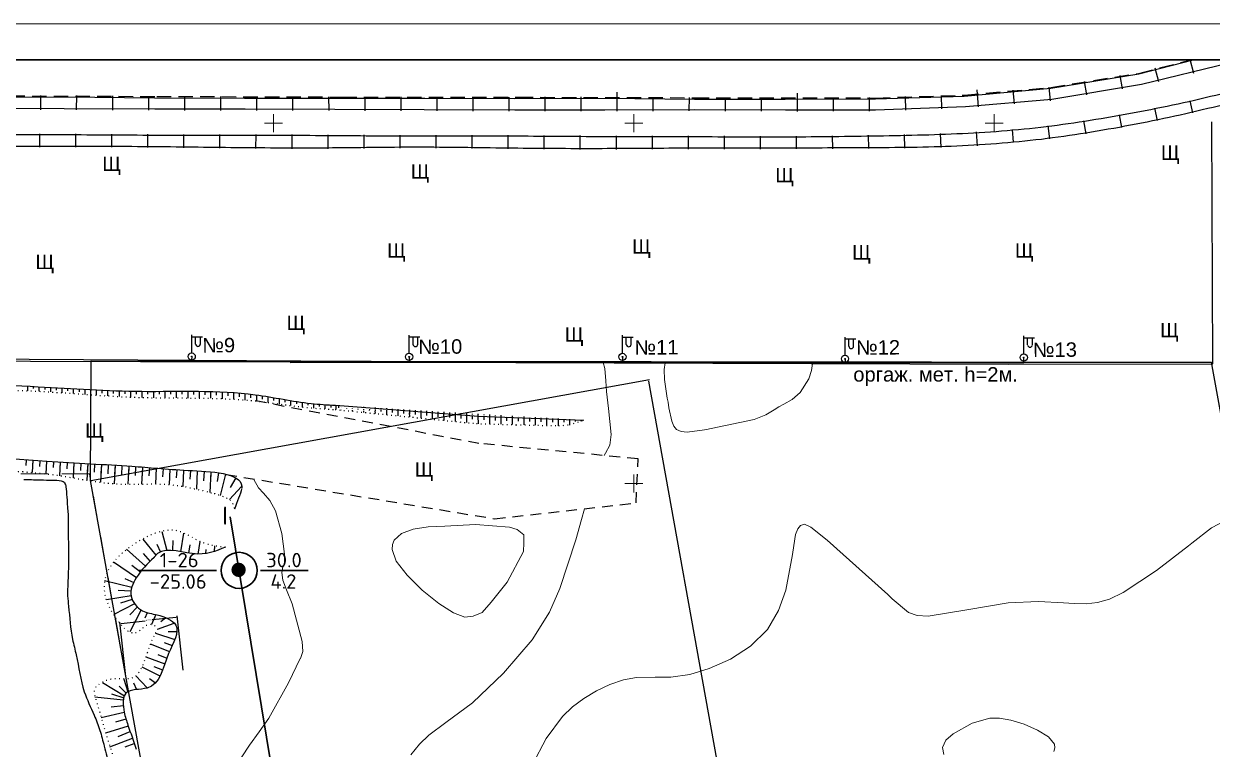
# Model space of a CAD drawing. Header units: millimetres. Extents: x 0 to 9536964, y 0 to 4781485.
# Drawn here: x 9536465.4 to 9536630.3, y 4780913.2 to 4781013.8 of the extents above; entities that cross this region are included whole.
import ezdxf
from ezdxf.enums import TextEntityAlignment as Align

# ---------------------------------------------------------------- set-up
doc = ezdxf.new("R2010")
doc.units = ezdxf.units.MM
doc.header["$PDMODE"] = 32
doc.header["$PDSIZE"] = 0.5
for name, pattern in [('CONTI', [0]), ('DASHED', [19.05, 12.7, -6.35]), ('Подошва насыпи (выемки)', [1, 0, 0.5, -0.5]), ('Штриховая 1 к 1.5', [2.5, 1.5, -1]), ('Штриховая 1 к 2', [3, 2, -1])]:
    doc.linetypes.add(name, pattern=pattern)
for name, color, linetype in [('04 05 26.Изолинии.Утолщённые', 7, 'Continuous'), ('USLZNDEFAULT', 7, 'CONTI'), ('Асфальт', 7, 'Continuous'), ('ЖД', 7, 'Continuous'), ('Ограждение', 7, 'Continuous'), ('Сетка', 7, 'Continuous'), ('скважина', 7, 'Continuous'), ('столбы освещения', 7, 'Continuous'), ('электо каб.Точки.Рельефные', 7, 'Continuous')]:
    doc.layers.add(name, color=color, linetype=linetype)
doc.layers.add('Berth line', color=5, linetype='Continuous', lineweight=50)
doc.layers.add('Рамка 1', color=3, linetype='Continuous', lineweight=50)
doc.styles.add('Arial_00010', font='arial.ttf', dxfattribs={"height": 0.2})
doc.styles.add('Roman', font='romans.shx')
doc.linetypes.add('Кабель 0.4', pattern='A,8,[130,ltypeshp.shx,S=0.5,R=60,X=-0.433,Y=0.25],-2,8,-2,[130,ltypeshp.shx,S=0.5,R=300,X=-12.433,Y=-0.25],-0.001,[130,ltypeshp.shx,S=0.5,R=240,X=0.435,Y=-0.25],-0.001,[130,ltypeshp.shx,S=0.5,R=300,X=0.434,Y=0.25],-0.001', length=20.003)
doc.linetypes.add('Ограда металлическая высотой 1 м и более (на железобетонных квадратных столбах)', pattern='A,3,[39,IndorTopo.shx,S=0.1,R=0,X=0,Y=0],-0.5,0,-0.5', length=4)
doc.dimstyles.get("Standard").update_dxf_attribs({"dimtxt": 0.18, "dimasz": 0.18, "dimexe": 0.18, "dimexo": 0.0625, "dimgap": 0.09, "dimtad": 0, "dimtih": 1, "dimtoh": 1, "dimdec": 4, "dimzin": 0, "dimdsep": 46, "dimtxsty": 'Standard', "dimcen": 0.09, "dimadec": 6, "dimazin": 0, "dimtfac": 1, "dimtdec": 4, "dimtofl": 0, "dimtmove": 0, "dimatfit": 3, "dimfxl": 1, "dimtolj": 1, "dimtzin": 0, "dimarcsym": 0})

# ---------------------------------------------------------------- blocks, each defined once
blk = doc.blocks.new('фонарь')
at = {"layer": 'USLZNDEFAULT'}
for p, q in [((0, 0.5), (0, 3)), ((0, 2.75), (1.5, 2.75)), ((0.54, 1.74), (0.54, 2.75)), ((1.2, 1.74), (1.2, 2.75))]:
    blk.add_line(p, q, dxfattribs=at)
at = {"layer": 'USLZNDEFAULT', "color": 7}
for radius in [0.5, 0.05]:
    blk.add_circle((0, 0), radius, dxfattribs=at)
at = {"layer": 'USLZNDEFAULT'}
blk.add_arc((0.87, 1.75), 0.331, 182.1567, 357.8433, dxfattribs=at)
blk = doc.blocks.new('*D37')
at = {"color": 0, "lineweight": -2, "transparency": 16777216}
for p, q in [((9536486.49, 4780931.45), (9536483.17, 4780931.09)), ((9536487.47, 4780924.13), (9536486.65, 4780931.65)), ((9536479.51, 4780923.27), (9536478.69, 4780930.78)), ((9536478.89, 4780930.62), (9536482.21, 4780930.99))]:
    blk.add_line(p, q, dxfattribs=at)
at = {"color": 0, "transparency": 16777216}
for points in [[(9536486.48, 4780931.48), (9536486.49, 4780931.42), (9536486.66, 4780931.47)], [(9536478.89, 4780930.65), (9536478.89, 4780930.59), (9536478.71, 4780930.6)]]:
    blk.add_solid(points, dxfattribs=at)
at = {"layer": 'Defpoints', "color": 0, "transparency": 16777216}
for p in [(9536486.66, 4780931.47), (9536479.52, 4780923.2), (9536487.47, 4780924.07)]:
    blk.add_point(p, dxfattribs=at)
at = {"color": 0, "transparency": 16777216, "insert": (9536482.69, 4780931.04), "char_height": 0.18, "attachment_point": 5}
blk.add_mtext('\\A1;8.0000', dxfattribs=at)
blk = doc.blocks.new('*D39')
at = {"color": 0, "lineweight": -2, "transparency": 16777216}
for p, q in [((9536474.67, 4780950.44), (9536552.17, 4780964.42)), ((9536552.02, 4780964.21), (9536567.93, 4780875.99)), ((9536583.91, 4780787.42), (9536568, 4780875.63)), ((9536506.62, 4780773.3), (9536584.11, 4780787.27))]:
    blk.add_line(p, q, dxfattribs=at)
at = {"color": 0, "transparency": 16777216}
for points in [[(9536552.05, 4780964.21), (9536551.99, 4780964.2), (9536551.99, 4780964.39)], [(9536583.94, 4780787.43), (9536583.88, 4780787.41), (9536583.94, 4780787.24)]]:
    blk.add_solid(points, dxfattribs=at)
at = {"layer": 'Defpoints', "color": 0, "transparency": 16777216}
for p in [(9536474.61, 4780950.43), (9536583.94, 4780787.24), (9536506.56, 4780773.29)]:
    blk.add_point(p, dxfattribs=at)
at = {"color": 0, "transparency": 16777216, "insert": (9536567.96, 4780875.81), "char_height": 0.18, "attachment_point": 5}
blk.add_mtext('\\A1;180.0000', dxfattribs=at)

msp = doc.modelspace()

# ---------------------------------------------------------------- hatches: boundary and pattern name
h = msp.add_hatch()
h.set_pattern_fill('LINE', color=256, scale=0.5, angle=90)
edge = h.paths.add_edge_path()
edge.add_line((9536508.6033, 4780960.86894), (9536528.44524, 4780959.37191))
edge.add_line((9536528.44524, 4780959.37191), (9536543.07565, 4780958.81269))
edge.add_line((9536508.56699, 4780960.27622), (9536528.18336, 4780958.32293))
edge.add_line((9536528.18336, 4780958.32293), (9536533.6866, 4780958.16425))
edge.add_line((9536533.6866, 4780958.16425), (9536539.58301, 4780958.03291))
edge.add_line((9536539.58301, 4780958.03291), (9536541.0798, 4780958.16023))
edge.add_line((9536541.0798, 4780958.16023), (9536543.1099, 4780958.80579))
h = msp.add_hatch()
h.set_pattern_fill('LINE', color=256, scale=0.25, angle=90)
edge = h.paths.add_edge_path()
edge.add_line((9536508.6033, 4780960.86894), (9536528.44524, 4780959.37191))
edge.add_line((9536528.44524, 4780959.37191), (9536543.07565, 4780958.81269))
edge.add_spline(control_points=[(9536509.1077, 4780960.51907), (9536510.89551, 4780960.36553), (9536514.47736, 4780960.05792), (9536520.75327, 4780959.46916), (9536526.45706, 4780958.95885), (9536532.30104, 4780958.66572), (9536536.43208, 4780958.64728), (9536540.17257, 4780958.42481), (9536541.97653, 4780958.63379), (9536542.79211, 4780958.72827)], knot_values=[0, 0, 0, 0, 5.383130178, 10.785027945, 18.910694999, 22.56096281, 28.33249835, 31.312081871, 33.770753061, 33.770753061, 33.770753061, 33.770753061], degree=3, periodic=0)
at = {"layer": 'скважина', "linetype": 'Continuous'}
msp.add_hatch(color=6, dxfattribs=at).paths.add_polyline_path([(9536496.1659, 4780938.04926, 1), (9536494.1659, 4780938.04926, 1)])

# ---------------------------------------------------------------- linework, layer by layer
at = {"color": 5, "lineweight": 25}
for p, q in [((9536474.61566, 4780950.43163), (9536474.69905, 4780967.03345)), ((9536474.69905, 4780967.03345), (9536630.16624, 4780966.82712)), ((9536502.3111, 4780966.81079), (9536630.12553, 4780966.82423)), ((9536630.12553, 4780966.82423), (9536659.83566, 4780802.55273)), ((9536506.3282, 4780774.9871), (9536474.61566, 4780950.43163))]:
    msp.add_line(p, q, dxfattribs=at)
at = {"linetype": 'Continuous'}
for p, q in [((9536465.92053, 4780962.87783), (9536465.92053, 4780963.51486)), ((9536467.50803, 4780962.80208), (9536467.50803, 4780963.42723)), ((9536469.09553, 4780962.71005), (9536469.09553, 4780963.3368)), ((9536470.68303, 4780962.60588), (9536470.68303, 4780963.24579)), ((9536472.27053, 4780962.49443), (9536472.27053, 4780963.15674)), ((9536473.85803, 4780962.38056), (9536473.85803, 4780963.07219)), ((9536475.44553, 4780962.26914), (9536475.44553, 4780962.99465)), ((9536477.03303, 4780962.16504), (9536477.03303, 4780962.92664)), ((9536478.62053, 4780962.0731), (9536478.62053, 4780962.87067)), ((9536480.20803, 4780961.99813), (9536480.20803, 4780962.82923)), ((9536481.79553, 4780961.94476), (9536481.79553, 4780962.80478)), ((9536483.38303, 4780961.91233), (9536483.38303, 4780962.79783)), ((9536484.97053, 4780961.89427), (9536484.97053, 4780962.80208)), ((9536486.55803, 4780961.88377), (9536486.55803, 4780962.80975)), ((9536488.14553, 4780961.87399), (9536488.14553, 4780962.81309)), ((9536489.73303, 4780961.85811), (9536489.73303, 4780962.80432)), ((9536491.32053, 4780961.82929), (9536491.32053, 4780962.77561)), ((9536492.90803, 4780961.78064), (9536492.90803, 4780962.719)), ((9536494.49553, 4780961.70518), (9536494.49553, 4780962.62645)), ((9536496.08303, 4780961.59587), (9536496.08303, 4780962.48969)), ((9536497.67053, 4780961.44553), (9536497.67053, 4780962.30029)), ((9536499.25803, 4780961.25327), (9536499.25803, 4780962.05822)), ((9536500.84553, 4780961.03729), (9536500.84553, 4780961.78724)), ((9536502.43303, 4780960.81956), (9536502.43303, 4780961.51555)), ((9536504.02053, 4780960.62202), (9536504.02053, 4780961.27131)), ((9536505.60803, 4780960.46601), (9536505.60803, 4780961.08197)), ((9536507.19553, 4780960.35445), (9536507.19553, 4780960.95473))]:
    msp.add_line(p, q, dxfattribs=at)
at = {"color": 7, "linetype": 'Continuous'}
for p, q in [((9536465.92053, 4780963.21662), (9536465.92053, 4780963.51486)), ((9536466.71428, 4780963.17227), (9536466.71428, 4780963.47147)), ((9536467.50803, 4780963.12397), (9536467.50803, 4780963.42723)), ((9536468.30178, 4780963.07245), (9536468.30178, 4780963.38224)), ((9536469.09553, 4780963.01848), (9536469.09553, 4780963.3368)), ((9536469.88928, 4780962.96284), (9536469.88928, 4780963.29121)), ((9536470.68303, 4780962.9063), (9536470.68303, 4780963.24579)), ((9536471.47678, 4780962.84964), (9536471.47678, 4780963.20086)), ((9536472.27053, 4780962.79365), (9536472.27053, 4780963.15674)), ((9536473.06428, 4780962.73908), (9536473.06428, 4780963.11374)), ((9536473.85803, 4780962.68673), (9536473.85803, 4780963.07219)), ((9536474.65178, 4780962.63737), (9536474.65178, 4780963.03238)), ((9536475.44553, 4780962.59177), (9536475.44553, 4780962.99465)), ((9536476.23928, 4780962.55072), (9536476.23928, 4780962.95929)), ((9536477.03303, 4780962.51497), (9536477.03303, 4780962.92664)), ((9536477.82678, 4780962.48528), (9536477.82678, 4780962.897)), ((9536478.62053, 4780962.46172), (9536478.62053, 4780962.87067)), ((9536479.41428, 4780962.44356), (9536479.41428, 4780962.84798)), ((9536480.20803, 4780962.43003), (9536480.20803, 4780962.82923)), ((9536481.00178, 4780962.42035), (9536481.00178, 4780962.81473)), ((9536481.79553, 4780962.41376), (9536481.79553, 4780962.80478)), ((9536482.58928, 4780962.40947), (9536482.58928, 4780962.79942)), ((9536483.38303, 4780962.40672), (9536483.38303, 4780962.79783)), ((9536484.17678, 4780962.40474), (9536484.17678, 4780962.79904)), ((9536484.97053, 4780962.40276), (9536484.97053, 4780962.80208)), ((9536485.76428, 4780962.40002), (9536485.76428, 4780962.80597)), ((9536486.55803, 4780962.39573), (9536486.55803, 4780962.80975)), ((9536487.35178, 4780962.38914), (9536487.35178, 4780962.81245)), ((9536488.14553, 4780962.37947), (9536488.14553, 4780962.81309)), ((9536488.93928, 4780962.36596), (9536488.93928, 4780962.81071)), ((9536489.73303, 4780962.34784), (9536489.73303, 4780962.80432)), ((9536490.52678, 4780962.3245), (9536490.52678, 4780962.79295)), ((9536491.32053, 4780962.29548), (9536491.32053, 4780962.77561)), ((9536492.11428, 4780962.26033), (9536492.11428, 4780962.75129)), ((9536492.90803, 4780962.21858), (9536492.90803, 4780962.719)), ((9536493.70178, 4780962.16976), (9536493.70178, 4780962.67773)), ((9536494.49553, 4780962.1134), (9536494.49553, 4780962.62645)), ((9536495.28928, 4780962.04902), (9536495.28928, 4780962.56412)), ((9536496.08303, 4780961.97634), (9536496.08303, 4780962.48969)), ((9536496.87678, 4780961.89583), (9536496.87678, 4780962.40211)), ((9536497.67053, 4780961.80816), (9536497.67053, 4780962.30029)), ((9536498.46428, 4780961.71398), (9536498.46428, 4780962.18462)), ((9536499.25803, 4780961.61397), (9536499.25803, 4780962.05822)), ((9536500.05178, 4780961.50882), (9536500.05178, 4780961.92458)), ((9536500.84553, 4780961.39985), (9536500.84553, 4780961.78724)), ((9536501.63928, 4780961.28918), (9536501.63928, 4780961.64972)), ((9536502.43303, 4780961.17898), (9536502.43303, 4780961.51555)), ((9536503.22678, 4780961.0714), (9536503.22678, 4780961.38825)), ((9536504.02053, 4780960.96862), (9536504.02053, 4780961.27131)), ((9536504.81428, 4780960.87267), (9536504.81428, 4780961.16814)), ((9536505.60803, 4780960.78371), (9536505.60803, 4780961.08197)), ((9536506.40178, 4780960.70033), (9536506.40178, 4780961.01227)), ((9536507.19553, 4780960.62107), (9536507.19553, 4780960.95473)), ((9536507.98928, 4780960.5445), (9536507.98928, 4780960.90493)), ((9536465.67195, 4780952.52097), (9536465.71362, 4780953.31608)), ((9536466.5749, 4780951.55055), (9536466.66341, 4780953.23956)), ((9536466.62209, 4780952.45107), (9536466.66341, 4780953.23956)), ((9536467.57205, 4780952.37773), (9536467.61342, 4780953.16704)), ((9536468.47223, 4780951.35445), (9536468.56367, 4780953.09913)), ((9536468.52178, 4780952.29995), (9536468.56367, 4780953.09913)), ((9536469.47123, 4780952.21673), (9536469.51418, 4780953.0362)), ((9536470.36662, 4780951.10209), (9536470.46491, 4780952.97761)), ((9536470.42034, 4780952.12707), (9536470.46491, 4780952.97761)), ((9536471.36906, 4780952.02996), (9536471.41583, 4780952.92249)), ((9536472.2581, 4780950.79412), (9536472.36689, 4780952.87001)), ((9536472.31733, 4780951.92444), (9536472.36689, 4780952.87001)), ((9536473.26523, 4780951.81159), (9536473.31804, 4780952.81938)), ((9536474.14877, 4780950.47095), (9536474.26925, 4780952.76975)), ((9536474.21296, 4780951.69577), (9536474.26925, 4780952.76975)), ((9536475.16079, 4780951.58163), (9536475.22046, 4780952.72029)), ((9536476.04133, 4780950.1836), (9536476.17164, 4780952.67013)), ((9536476.10895, 4780951.47381), (9536476.17164, 4780952.67013)), ((9536477.05768, 4780951.37696), (9536477.12274, 4780952.61834)), ((9536477.93844, 4780949.98321), (9536478.07369, 4780952.56392)), ((9536478.00722, 4780951.29568), (9536478.07369, 4780952.56392)), ((9536478.9577, 4780951.23215), (9536479.02445, 4780952.50576)), ((9536479.84243, 4780949.91396), (9536479.97495, 4780952.44261)), ((9536479.90889, 4780951.18222), (9536479.97495, 4780952.44261)), ((9536480.86053, 4780951.14079), (9536480.92511, 4780952.37316)), ((9536481.75116, 4780949.9354), (9536481.87499, 4780952.29819)), ((9536481.81234, 4780951.10276), (9536481.87499, 4780952.29819)), ((9536482.76407, 4780951.06306), (9536482.82472, 4780952.2204)), ((9536483.65958, 4780949.95065), (9536483.77446, 4780952.14267)), ((9536483.71545, 4780951.01669), (9536483.77446, 4780952.14267)), ((9536484.66631, 4780950.9606), (9536484.72433, 4780952.06752)), ((9536485.56261, 4780949.86321), (9536485.67443, 4780951.99682)), ((9536485.61662, 4780950.89379), (9536485.67443, 4780951.99682)), ((9536486.56632, 4780950.81534), (9536486.62483, 4780951.93177)), ((9536487.45687, 4780949.60837), (9536487.57555, 4780951.87296)), ((9536487.51535, 4780950.72433), (9536487.57555, 4780951.87296)), ((9536488.46368, 4780950.61984), (9536488.5266, 4780951.8204)), ((9536489.34432, 4780949.22356), (9536489.47771, 4780951.76894)), ((9536489.41135, 4780950.50264), (9536489.47771, 4780951.76894)), ((9536490.35854, 4780950.37647), (9536490.42833, 4780951.70802)), ((9536491.22797, 4780948.76645), (9536491.37787, 4780951.62673)), ((9536491.30548, 4780950.24539), (9536491.37787, 4780951.62673))]:
    msp.add_line(p, q, dxfattribs=at)
for p, q in [((9536508.65095, 4780960.86763), (9536508.64031, 4780960.26885)), ((9536509.01875, 4780960.83399), (9536509.01342, 4780960.50739))]:
    msp.add_line(p, q)
at = {"color": 7}
for p, q in [((9536492.36684, 4780951.49576), (9536492.16622, 4780950.27819)), ((9536492.63405, 4780948.35313), (9536493.39384, 4780951.30954)), ((9536493.90067, 4780947.80864), (9536495.58212, 4780949.5849)), ((9536494.79398, 4780950.79434), (9536494.01535, 4780949.4478)), ((9536484.53129, 4780943.38166), (9536485.18179, 4780940.73123)), ((9536487.50505, 4780943.15213), (9536487.08562, 4780940.55275)), ((9536481.89258, 4780942.30216), (9536483.68179, 4780940.09495)), ((9536483.79539, 4780941.61375), (9536484.3066, 4780940.50658)), ((9536486.04441, 4780942.09533), (9536485.99324, 4780940.71259)), ((9536488.39249, 4780941.52808), (9536488.20119, 4780940.36722)), ((9536489.77077, 4780941.99125), (9536489.50146, 4780940.23483)), ((9536491.8279, 4780941.36846), (9536491.77837, 4780940.59803)), ((9536479.62082, 4780940.88915), (9536482.23907, 4780938.55645)), ((9536481.91179, 4780940.29175), (9536482.88081, 4780939.21235)), ((9536490.62285, 4780940.3275), (9536490.68025, 4780940.87915)), ((9536477.79586, 4780939.14084), (9536481.00904, 4780936.97681)), ((9536480.35083, 4780938.7103), (9536481.56456, 4780937.76468)), ((9536476.57608, 4780936.58366), (9536480.35587, 4780935.66403)), ((9536479.38966, 4780936.84484), (9536480.61933, 4780936.30401)), ((9536480.22961, 4780935.09355), (9536478.46568, 4780935.16436)), ((9536476.85361, 4780933.92071), (9536480.24401, 4780934.48915)), ((9536480.7233, 4780933.35373), (9536477.84951, 4780931.84525)), ((9536480.39837, 4780933.91676), (9536478.78818, 4780933.41873)), ((9536481.12843, 4780932.90538), (9536480.05255, 4780931.80826)), ((9536481.62667, 4780932.4867), (9536480.05255, 4780929.45525)), ((9536482.48597, 4780932.09698), (9536482.16104, 4780931.32467)), ((9536483.65575, 4780931.85157), (9536483.09974, 4780930.48739)), ((9536485.07279, 4780931.3887), (9536484.35791, 4780930.8329)), ((9536483.88855, 4780929.81513), (9536486.24259, 4780930.66685)), ((9536483.62871, 4780929.27253), (9536486.30052, 4780928.37026)), ((9536485.36899, 4780929.50355), (9536486.58579, 4780929.50704)), ((9536482.89656, 4780927.77836), (9536485.58192, 4780926.71478)), ((9536484.85087, 4780927.9665), (9536485.93666, 4780927.54168)), ((9536482.27149, 4780925.99644), (9536484.90933, 4780924.98955)), ((9536483.97453, 4780926.28622), (9536485.21125, 4780925.80074)), ((9536480.91733, 4780923.36753), (9536482.4888, 4780921.6822)), ((9536481.74859, 4780924.58061), (9536484.22242, 4780923.3374)), ((9536483.42356, 4780924.65776), (9536484.61278, 4780924.18588)), ((9536476.2646, 4780922.40041), (9536479.3227, 4780920.58741)), ((9536478.60639, 4780921.90471), (9536479.5403, 4780920.93015)), ((9536479.2282, 4780922.8926), (9536479.78583, 4780921.13236)), ((9536480.60028, 4780922.3572), (9536480.99051, 4780921.45556)), ((9536482.79577, 4780922.9691), (9536483.61898, 4780922.37651)), ((9536475.23236, 4780920.44065), (9536479.16619, 4780920.01628)), ((9536477.53663, 4780920.8595), (9536479.22665, 4780920.30695)), ((9536476.08731, 4780917.57234), (9536479.30239, 4780918.31823)), ((9536477.50139, 4780919.04571), (9536479.17803, 4780919.21608)), ((9536478.13695, 4780916.97349), (9536479.53876, 4780917.36065)), ((9536476.71985, 4780915.42432), (9536479.8705, 4780916.39833)), ((9536478.43517, 4780914.9201), (9536480.10011, 4780915.63019)), ((9536477.27907, 4780913.4992), (9536480.42482, 4780914.70975)), ((9536479.43935, 4780913.51116), (9536480.67989, 4780913.9549))]:
    msp.add_line(p, q, dxfattribs=at)
at = {"color": 94, "lineweight": 20, "true_color": 0x00a500}
for points in [[(9536500, 4781001.25), (9536500, 4781000)], [(9536500, 4781001.25), (9536500, 4780998.75)], [(9536550, 4781001.25), (9536550, 4780998.75)], [(9536550, 4781001.25), (9536550, 4780998.75)], [(9536501.25, 4781000), (9536498.75, 4781000)], [(9536501.25, 4781000), (9536498.75, 4781000)], [(9536551.25, 4781000), (9536548.75, 4781000)], [(9536551.25, 4781000), (9536548.75, 4781000)], [(9536550, 4780951.25), (9536550, 4780948.75)], [(9536550, 4780951.25), (9536550, 4780948.75)], [(9536551.25, 4780950), (9536548.75, 4780950)], [(9536551.25, 4780950), (9536548.75, 4780950)]]:
    msp.add_lwpolyline(points, dxfattribs=at)
at = {"linetype": 'Ограда металлическая высотой 1 м и более (на железобетонных квадратных столбах)', "elevation": -12.14525}
msp.add_lwpolyline([(9536390.1839, 4780967.46488), (9536401.9972, 4780967.3572), (9536417.9588, 4780967.359), (9536435.6898, 4780967.3469), (9536449.1777, 4780967.1749), (9536466.2838, 4780966.9942), (9536481.5361, 4780966.939), (9536496.8853, 4780966.9151), (9536506.3092, 4780966.8831)], dxfattribs=at)
at = {"linetype": 'Штриховая 1 к 1.5'}
for points in [[(9536550.5855, 4780953.4437), (9536528.51408, 4780955.57125), (9536497.5434, 4780961.4703)], [(9536493.43435, 4780951.28047), (9536530.69032, 4780945.12709), (9536550.3242, 4780947.333), (9536550.5855, 4780953.4437)]]:
    msp.add_lwpolyline(points, dxfattribs=at)
at = {"linetype": 'Подошва насыпи (выемки)'}
msp.add_lwpolyline([(9536508.56699, 4780960.27622), (9536528.18336, 4780958.32293), (9536533.6866, 4780958.16425), (9536539.58301, 4780958.03291), (9536541.0798, 4780958.16023), (9536543.1099, 4780958.80579)], dxfattribs=at)
msp.add_lwpolyline([(9536508.6033, 4780960.86894), (9536528.44524, 4780959.37191), (9536543.07565, 4780958.81269)])
at = {"color": 4, "lineweight": 30, "flags": 128}
msp.add_lwpolyline([(9536493.99021, 4780945.40226), (9536503.37414, 4780888.4714), (9536511.80015, 4780839.11853), (9536520.10104, 4780789.08278), (9536528.77749, 4780739.32456), (9536530.03439, 4780733.66806)], dxfattribs=at)
for points, knots in [([(9536390.1839, 4780966.40579), (9536394.12979, 4780966.34415), (9536403.62603, 4780965.58599), (9536423.29973, 4780964.56323), (9536445.10302, 4780964.48824), (9536466.12246, 4780963.56249), (9536482.15645, 4780962.51032), (9536494.90682, 4780963.14982), (9536503.73148, 4780961.15184), (9536507.47425, 4780960.9345), (9536508.6033, 4780960.86894)], [98.472518011, 98.472518011, 98.472518011, 98.472518011, 110.320589795, 126.990633321, 157.595531151, 175.701283627, 190.089745893, 205.835782792, 213.684592325, 217.075034334, 217.075034334, 217.075034334, 217.075034334]), ([(9536390.1839, 4780955.89646), (9536394.48261, 4780955.85087), (9536403.89348, 4780955.56973), (9536419.05245, 4780954.96829), (9536434.23025, 4780954.2226), (9536451.03587, 4780954.97118), (9536465.60881, 4780953.06416), (9536479.4439, 4780952.58477), (9536487.13772, 4780951.78861), (9536495.67139, 4780951.54246), (9536495.60522, 4780949.47192), (9536495.59503, 4780949.37694)], [233.668982268, 233.668982268, 233.668982268, 233.668982268, 259.451745702, 290.194168394, 324.660683188, 350.696925273, 390.565317939, 414.204116596, 429.85176884, 445.379503844, 446.097271295, 446.097271295, 446.097271295, 446.097271295]), ([(9536471.14958, 4780949.85641), (9536471.15407, 4780949.85925), (9536471.19991, 4780949.88819), (9536471.54734, 4780945.36418), (9536471.52295, 4780945.15822), (9536471.50658, 4780945.02004)], [103.611269503, 103.611269503, 103.611269503, 103.611269503, 103.955488324, 107.122855465, 113.580329227, 113.580329227, 113.580329227, 113.580329227]), ([(9536495.5832, 4780949.28565), (9536495.46583, 4780948.50794), (9536494.9092, 4780947.51132), (9536494.6053, 4780946.45434), (9536494.60486, 4780946.45279)], [446.32462955, 446.32462955, 446.32462955, 446.32462955, 452.070375044, 452.078796031, 452.078796031, 452.078796031, 452.078796031]), ([(9536493.3432, 4780941.19565), (9536492.02617, 4780940.62064), (9536489.50678, 4780939.52069), (9536484.45341, 4780941.42576), (9536483.44649, 4780939.77922), (9536483.43875, 4780939.76628)], [452.53915099, 452.53915099, 452.53915099, 452.53915099, 462.892853333, 472.344966401, 472.418993107, 472.418993107, 472.418993107, 472.418993107])]:
    msp.add_open_spline(points, degree=3, knots=knots)
at = {"linetype": 'Подошва насыпи (выемки)'}
for points, knots in [([(9536390.1839, 4780965.34769), (9536393.99787, 4780965.14614), (9536403.43801, 4780964.01823), (9536423.1281, 4780964.72727), (9536444.96243, 4780962.92434), (9536465.84072, 4780963.18226), (9536481.91502, 4780961.57078), (9536494.60983, 4780962.15801), (9536503.68678, 4780960.54512), (9536507.38947, 4780960.3411), (9536508.56699, 4780960.27622)], [98.399223086, 98.399223086, 98.399223086, 98.399223086, 109.869424167, 126.809306193, 157.397269049, 175.50900019, 189.370699639, 205.815231547, 213.399368717, 216.9359414, 216.9359414, 216.9359414, 216.9359414]), ([(9536390.1839, 4780952.27696), (9536392.00782, 4780952.28454), (9536395.8945, 4780952.32184), (9536402.42863, 4780952.29793), (9536410.06131, 4780952.93672), (9536421.79065, 4780952.30658), (9536434.93706, 4780952.43466), (9536448.99776, 4780952.52381), (9536458.26913, 4780952.02419), (9536465.33844, 4780951.6954), (9536471.3016, 4780951.10038), (9536478.10957, 4780949.56139), (9536485.27134, 4780950.27432), (9536489.65806, 4780949.16401), (9536491.75162, 4780948.63412)], [234.392872013, 234.392872013, 234.392872013, 234.392872013, 245.333478974, 257.702953818, 273.591991399, 291.204729463, 328.074647301, 352.483297904, 375.541243897, 383.772064305, 394.935674135, 411.503090935, 425.240948777, 437.783035785, 437.783035785, 437.783035785, 437.783035785]), ([(9536493.34003, 4780941.19281), (9536492.09603, 4780941.28858), (9536490.1284, 4780941.44005), (9536485.43364, 4780944.84406), (9536474.42061, 4780938.12167), (9536480.14795, 4780926.73229), (9536482.19716, 4780931.71355), (9536484.49282, 4780929.5489), (9536483.35406, 4780929.49028), (9536481.14826, 4780922.25741), (9536477.98571, 4780923.492), (9536474.65288, 4780921.65582), (9536475.34486, 4780920.50825), (9536477.59982, 4780911.89721), (9536480.77985, 4780904.33335), (9536481.86976, 4780901.68915)], [438.371170381, 438.371170381, 438.371170381, 438.371170381, 444.061509179, 447.371516402, 452.523756888, 460.011182343, 477.69125353, 492.748346762, 502.027263631, 505.391688989, 511.6332967, 518.067732605, 524.906592275, 530.84591583, 536.290658326, 536.290658326, 536.290658326, 536.290658326])]:
    msp.add_open_spline(points, degree=3, knots=knots, dxfattribs=at)
at = {"color": 7}
for points in [[(9536465.35331, 4780950.58037), (9536466.40619, 4780950.55732), (9536467.65202, 4780950.52552), (9536469.35428, 4780950.48142), (9536470.55218, 4780950.38619), (9536470.84163, 4780950.27586), (9536471.16115, 4780949.85495)], [(9536471.5044, 4780945.0311), (9536471.54335, 4780941.45711), (9536471.4835, 4780936.40919), (9536471.44237, 4780934.43847), (9536471.57005, 4780933.00649), (9536472.1249, 4780928.40479), (9536472.63151, 4780926.23804), (9536473.75629, 4780921.13605), (9536475.11466, 4780917.89562), (9536475.91295, 4780915.78547), (9536476.50873, 4780913.59553), (9536477.20239, 4780910.77995)]]:
    msp.add_spline(points, degree=3, dxfattribs=at)
at = {"linetype": 'Подошва насыпи (выемки)'}
msp.add_spline([(9536491.76738, 4780948.63482), (9536493.01318, 4780948.22103), (9536494.10523, 4780947.59837), (9536494.6065, 4780946.46934)], degree=3, dxfattribs=at)
msp.add_spline([(9536483.43487, 4780939.76809), (9536480.94987, 4780936.91736), (9536480.24842, 4780934.39646), (9536481.83503, 4780932.37639), (9536483.85673, 4780931.803), (9536486.43702, 4780930.38733), (9536485.45815, 4780926.42389), (9536482.48073, 4780921.65632), (9536479.53786, 4780920.95432), (9536479.28658, 4780918.32562), (9536479.8132, 4780916.51252), (9536480.9538, 4780913.17973)], degree=3)
at = {"layer": '04 05 26.Изолинии.Утолщённые', "color": 32, "lineweight": 13, "true_color": 0xbc511d}
for points in [[(9536545.76764, 4780966.77951, -24.5), (9536545.95838, 4780965.9557, -24.5), (9536546.10191, 4780964.25437, -24.5), (9536546.20727, 4780962.7934, -24.5), (9536546.20727, 4780962.7934, -24.5), (9536546.50565, 4780960.40586, -24.5), (9536546.87549, 4780956.80408, -24.5), (9536546.87549, 4780956.80408, -24.5), (9536546.65804, 4780955.31854, -24.5), (9536546.0951, 4780954.2151, -24.5), (9536545.90765, 4780953.89462, -24.5)], [(9536566.68173, 4780958.88263, -24.5), (9536560.72856, 4780957.6379, -24.5), (9536560.07313, 4780957.52537, -24.5), (9536560.07313, 4780957.52537, -24.5), (9536559.81189, 4780957.48012, -24.5), (9536557.41782, 4780957.15094, -24.5), (9536556.56585, 4780957.20766, -24.5), (9536555.93119, 4780957.49583, -24.5), (9536555.93119, 4780957.49583, -24.5), (9536555.53523, 4780957.98461, -24.5), (9536555.25814, 4780958.67377, -24.5), (9536554.87891, 4780960.52372, -24.5), (9536554.74839, 4780961.28183, -24.5), (9536554.74839, 4780961.28183, -24.5), (9536554.63947, 4780961.87104, -24.5), (9536554.25619, 4780964.44847, -24.5), (9536554.23057, 4780965.85031, -24.5), (9536554.34239, 4780966.7319, -24.5)], [(9536574.78425, 4780966.66755, -24.5), (9536574.6775, 4780965.69551, -24.5), (9536574.30765, 4780964.53988, -24.5), (9536573.09209, 4780962.63465, -24.5), (9536573.09209, 4780962.63465, -24.5), (9536571.96007, 4780961.68651, -24.5), (9536570.79984, 4780961.01857, -24.5), (9536570.1103, 4780960.63873, -24.5), (9536570.1103, 4780960.63873, -24.5), (9536569.47593, 4780960.24096, -24.5), (9536568.32506, 4780959.55241, -24.5), (9536566.68173, 4780958.88263, -24.5)], [(9536497.26251, 4780950.58657, -25), (9536497.94382, 4780949.42334, -25), (9536497.94382, 4780949.42334, -25), (9536498.60951, 4780948.66904, -25), (9536499.47409, 4780947.67591, -25), (9536500.29213, 4780946.21462, -25), (9536500.29213, 4780946.21462, -25), (9536501.14277, 4780943.09324, -25), (9536501.54569, 4780940.20495, -25), (9536501.54569, 4780940.20495, -25), (9536501.55024, 4780939.06333, -25), (9536501.39076, 4780938.61994, -25), (9536501.30337, 4780938.4506, -25), (9536501.30337, 4780938.4506, -25), (9536501.1564, 4780937.69386, -25), (9536501.2879, 4780936.59621, -25), (9536501.2879, 4780936.59621, -25), (9536501.81439, 4780935.26599, -25), (9536502.61461, 4780933.31145, -25), (9536502.61461, 4780933.31145, -25), (9536504.00129, 4780928.12919, -25), (9536504.00129, 4780928.12919, -25), (9536504.07206, 4780926.71696, -25), (9536503.72911, 4780925.74869, -25), (9536503.72862, 4780925.74763, -25), (9536503.72862, 4780925.74763, -25), (9536503.72378, 4780925.73713, -25), (9536502.09335, 4780922.37622, -25), (9536502.09335, 4780922.37622, -25), (9536499.3711, 4780917.49836, -25), (9536499.3711, 4780917.49836, -25), (9536498.02255, 4780915.57435, -25), (9536496.68653, 4780913.73064, -25), (9536496.68653, 4780913.73064, -25), (9536494.43542, 4780910.33523, -25)], [(9536543.15091, 4780946.52706, -24.5), (9536542.72812, 4780945.01892, -24.5), (9536541.96448, 4780942.1983, -24.5), (9536541.96448, 4780942.1983, -24.5), (9536539.7301, 4780935.48034, -24.5), (9536539.7301, 4780935.48034, -24.5), (9536538.31654, 4780932.19174, -24.5), (9536535.87776, 4780928.36026, -24.5), (9536535.87776, 4780928.36026, -24.5), (9536531.90056, 4780923.72557, -24.5), (9536527.60504, 4780919.58363, -24.5), (9536527.60504, 4780919.58363, -24.5), (9536523.93105, 4780916.85232, -24.5), (9536521.55112, 4780915.11995, -24.5), (9536521.55112, 4780915.11995, -24.5), (9536520.25646, 4780913.88809, -24.5), (9536519.04066, 4780912.40671, -24.5)], [(9536528.05088, 4780944.31528, -25), (9536532.76885, 4780943.95033, -25), (9536532.76885, 4780943.95033, -25), (9536533.80091, 4780943.65556, -25), (9536534.74872, 4780942.90461, -25), (9536534.72982, 4780941.76955, -25), (9536534.70125, 4780940.57155, -25), (9536534.70125, 4780940.57155, -25), (9536532.44674, 4780936.32783, -25), (9536530.22825, 4780933.55048, -25), (9536530.22825, 4780933.55048, -25), (9536528.98245, 4780932.14892, -25), (9536527.69152, 4780931.63624, -25), (9536526.55065, 4780931.48838, -25), (9536524.99923, 4780932.07003, -25), (9536524.99923, 4780932.07003, -25), (9536522.92763, 4780933.3986, -25), (9536520.63953, 4780935.23835, -25), (9536518.54197, 4780937.29022, -25), (9536517.04198, 4780939.25519, -25), (9536517.04198, 4780939.25519, -25), (9536516.45659, 4780940.88765, -25), (9536516.49912, 4780941.56588, -25), (9536516.74297, 4780942.15572, -25), (9536517.7683, 4780943.08094, -25), (9536519.39973, 4780943.68489, -25), (9536519.39973, 4780943.68489, -25), (9536521.48596, 4780943.99879, -25), (9536523.80169, 4780944.09264, -25), (9536528.05088, 4780944.31528, -25)], [(9536479.30477, 4780920.71482, -25.5), (9536479.31823, 4780920.68529, -25.5), (9536479.31823, 4780920.68529, -25.5), (9536479.34515, 4780920.62623, -25.5), (9536479.37207, 4780920.56717, -25.5), (9536479.37207, 4780920.56717, -25.5), (9536479.38554, 4780920.53765, -25.5)], [(9536608.2718, 4780912.86754, -23.5), (9536608.4437, 4780913.3617, -23.5), (9536608.39098, 4780913.86666, -23.5), (9536608.39098, 4780913.86666, -23.5), (9536607.56385, 4780914.88081, -23.5), (9536606.03521, 4780915.83268, -23.5), (9536604.16333, 4780916.63794, -23.5), (9536602.30648, 4780917.21228, -23.5), (9536602.30648, 4780917.21228, -23.5), (9536600.74084, 4780917.49091, -23.5), (9536599.4143, 4780917.48713, -23.5), (9536596.94175, 4780916.76366, -23.5), (9536596.94175, 4780916.76366, -23.5), (9536594.29861, 4780915.31096, -23.5), (9536593.30257, 4780914.40294, -23.5), (9536592.82796, 4780913.42405, -23.5), (9536592.82796, 4780913.42405, -23.5), (9536593.0314, 4780912.41782, -23.5)]]:
    msp.add_polyline3d(points, dxfattribs=at)
at = {"layer": '04 05 26.Изолинии.Утолщённые', "color": 32, "lineweight": 20, "true_color": 0xbc511d}
msp.add_polyline3d([(9536632.02031, 4780944.84587, -24), (9536630.17273, 4780943.85135, -24), (9536627.44784, 4780941.7621, -24), (9536626.96972, 4780941.38398, -24), (9536626.96972, 4780941.38398, -24), (9536622.51178, 4780937.96096, -24), (9536617.91429, 4780934.90288, -24), (9536617.91429, 4780934.90288, -24), (9536616.02537, 4780933.99937, -24), (9536614.36433, 4780933.51443, -24), (9536612.77558, 4780933.34129, -24), (9536611.10352, 4780933.37317, -24), (9536611.10352, 4780933.37317, -24), (9536609.64631, 4780933.47252, -24), (9536606.15933, 4780933.65859, -24), (9536601.9496, 4780933.46971, -24), (9536601.9496, 4780933.46971, -24), (9536596.18939, 4780932.49238, -24), (9536590.8595, 4780931.63749, -24), (9536590.8595, 4780931.63749, -24), (9536589.31689, 4780931.7053, -24), (9536588.13192, 4780932.12194, -24), (9536585.83761, 4780934.04246, -24), (9536585.2333, 4780934.6271, -24), (9536585.2333, 4780934.6271, -24), (9536576.84002, 4780942.152, -24), (9536576.84002, 4780942.152, -24), (9536574.57769, 4780943.98023, -24), (9536573.66839, 4780944.39439, -24), (9536573.66839, 4780944.39439, -24), (9536573.1397, 4780944.19175, -24), (9536572.75846, 4780943.72921, -24), (9536572.75846, 4780943.72921, -24), (9536572.45251, 4780942.9382, -24), (9536572.05461, 4780940.48867, -24), (9536572.05461, 4780940.48867, -24), (9536572.01139, 4780940.16002, -24), (9536571.09807, 4780935.21078, -24), (9536570.10107, 4780932.40458, -24), (9536568.52988, 4780929.76708, -24), (9536568.52988, 4780929.76708, -24), (9536566.19231, 4780927.45606, -24), (9536563.39555, 4780925.64712, -24), (9536560.48005, 4780924.34056, -24), (9536557.78624, 4780923.53667, -24), (9536557.78624, 4780923.53667, -24), (9536555.13987, 4780923.17426, -24), (9536552.98596, 4780923.18195, -24), (9536550.39174, 4780923.1318, -24), (9536550.39174, 4780923.1318, -24), (9536548.58161, 4780922.77109, -24), (9536546.68362, 4780922.13187, -24), (9536544.80285, 4780921.26469, -24), (9536543.04442, 4780920.22006, -24), (9536543.04442, 4780920.22006, -24), (9536541.48991, 4780919.03883, -24), (9536540.12691, 4780917.72312, -24), (9536537.83175, 4780914.65805, -24), (9536537.83175, 4780914.65805, -24), (9536535.93703, 4780911.02806, -24)], dxfattribs=at)
at = {"layer": 'Berth line', "color": 1, "linetype": 'DASHED', "lineweight": 13, "ltscale": 0.3}
msp.add_lwpolyline([(9536847.46389, 4780686.3952), (9536532.5427, 4780629.5492), (9536474.45513, 4780951.34857), (9536474.45513, 4780951.34857), (9536390.1839, 4780951.34857)], dxfattribs=at)
at = {"layer": 'Асфальт', "linetype": 'Штриховая 1 к 2'}
msp.add_lwpolyline([(9536430.1999, 4780999.0253), (9536431.5263, 4780999.3172), (9536431.57, 4781004.9276), (9536439.6139, 4781004.9), (9536463.5209, 4781003.7626), (9536483.81678, 4781003.6981), (9536509.55172, 4781003.60822), (9536534.03068, 4781003.5807), (9536558.43846, 4781003.51759), (9536583.59198, 4781003.47796), (9536595.86074, 4781003.85852), (9536607.84674, 4781004.95523), (9536620.05962, 4781006.89782), (9536627.39427, 4781008.77052)], dxfattribs=at)
at = {"layer": 'ЖД', "color": 7}
for p, q in [((9536627.15824, 4781008.85752, -12.2316), (9536627.65323, 4781006.94468, -12.2316)), ((9536622.30404, 4781007.65763, -12.2316), (9536622.79743, 4781005.75097, -12.2316)), ((9536612.51056, 4781005.78741, -12.2316), (9536612.81633, 4781003.91209, -12.2316)), ((9536617.44539, 4781006.59203, -12.2316), (9536617.74921, 4781004.72866, -12.2316)), ((9536547.66866, 4781004.29833, -12.2316), (9536547.64095, 4781001.6531, -12.2316)), ((9536572.65552, 4781004.14443, -12.2316), (9536572.66626, 4781001.6221, -12.2316)), ((9536597.5846, 4781004.58933, -12.2316), (9536597.79523, 4781002.24331, -12.2316)), ((9536602.60766, 4781004.55645, -12.2316), (9536602.77697, 4781002.67068, -12.2316)), ((9536607.58763, 4781005.00357, -12.2316), (9536607.75871, 4781003.09806, -12.2316)), ((9536467.65978, 4781003.81539, -12.2316), (9536467.66866, 4781001.84822, -12.2316)), ((9536472.66233, 4781003.81698, -12.2316), (9536472.64505, 4781001.83102, -12.2316)), ((9536477.66214, 4781003.77347, -12.2316), (9536477.64497, 4781001.80023, -12.2316)), ((9536482.66195, 4781003.72995, -12.2316), (9536482.64489, 4781001.76944, -12.2316)), ((9536487.66128, 4781003.69826, -12.2316), (9536487.64994, 4781001.76266, -12.2316)), ((9536492.6612, 4781003.66897, -12.2316), (9536492.65002, 4781001.76114, -12.2316)), ((9536497.65992, 4781003.64979, -12.2316), (9536497.66037, 4781001.75573, -12.2316)), ((9536502.65992, 4781003.65099, -12.2316), (9536502.66037, 4781001.74191, -12.2316)), ((9536507.65992, 4781003.65218, -12.2316), (9536507.66038, 4781001.72809, -12.2316)), ((9536512.66009, 4781003.64994, -12.2316), (9536512.65891, 4781001.71283, -12.2316)), ((9536517.66009, 4781003.64691, -12.2316), (9536517.65891, 4781001.69725, -12.2316)), ((9536522.66061, 4781003.63945, -12.2316), (9536522.65424, 4781001.68127, -12.2316)), ((9536527.66058, 4781003.62321, -12.2316), (9536527.65422, 4781001.66449, -12.2316)), ((9536532.66055, 4781003.60697, -12.2316), (9536532.65419, 4781001.64771, -12.2316)), ((9536537.65898, 4781003.62241, -12.2316), (9536537.66766, 4781001.64587, -12.2316)), ((9536542.65893, 4781003.64436, -12.2316), (9536542.6677, 4781001.64703, -12.2316)), ((9536552.66151, 4781003.58953, -12.2316), (9536552.64139, 4781001.66905, -12.2316)), ((9536557.66123, 4781003.53717, -12.2316), (9536557.64184, 4781001.68499, -12.2316)), ((9536562.65947, 4781003.52116, -12.2316), (9536562.65592, 4781001.66413, -12.2316)), ((9536567.65946, 4781003.51159, -12.2316), (9536567.65587, 4781001.63585, -12.2316)), ((9536577.65816, 4781003.53357, -12.2316), (9536577.66623, 4781001.63871, -12.2316)), ((9536582.65812, 4781003.55486, -12.2316), (9536582.6662, 4781001.65532, -12.2316)), ((9536587.65053, 4781003.68935, -12.2316), (9536587.71043, 4781001.80354, -12.2316)), ((9536592.64801, 4781003.84808, -12.2316), (9536592.70743, 4781001.97755, -12.2316)), ((9536627.15682, 4781003.09869, -12.19256), (9536627.53357, 4781001.43171, -12.19256)), ((9536617.35229, 4781001.1512, -12.16733), (9536617.66563, 4780999.38464, -12.16733)), ((9536622.26599, 4781002.06827, -12.17901), (9536622.60653, 4781000.3527, -12.17901)), ((9536602.50273, 4780999.11822, -12.16765), (9536602.6552, 4780997.37564, -12.16765)), ((9536607.47222, 4780999.63908, -12.16572), (9536607.70151, 4780997.80198, -12.16572)), ((9536612.42166, 4781000.33088, -12.16385), (9536612.70218, 4780998.52713, -12.16385)), ((9536467.5329, 4780998.51231, -12.1974), (9536467.53187, 4780996.64441, -12.1974)), ((9536472.5333, 4780998.5003, -12.19718), (9536472.52463, 4780996.64767, -12.19718)), ((9536477.53338, 4780998.47159, -12.19718), (9536477.52184, 4780996.64211, -12.19718)), ((9536482.53309, 4780998.44335, -12.19725), (9536482.52534, 4780996.61653, -12.19725)), ((9536487.53277, 4780998.42999, -12.19727), (9536487.53045, 4780996.56511, -12.19727)), ((9536492.53268, 4780998.4268, -12.19725), (9536492.53207, 4780996.50389, -12.19725)), ((9536497.53277, 4780998.42356, -12.19726), (9536497.53027, 4780996.454, -12.19726)), ((9536502.53295, 4780998.41311, -12.19729), (9536502.52666, 4780996.43066, -12.19729)), ((9536507.53317, 4780998.39125, -12.19725), (9536507.52171, 4780996.44405, -12.19725)), ((9536512.53317, 4780998.3577, -12.19712), (9536512.52014, 4780996.49339, -12.19712)), ((9536517.53281, 4780998.32733, -12.19712), (9536517.52501, 4780996.53972, -12.19712)), ((9536522.53229, 4780998.31791, -12.19749), (9536522.53362, 4780996.53763, -12.19749)), ((9536527.5322, 4780998.32573, -12.19747), (9536527.53506, 4780996.48497, -12.19747)), ((9536532.53265, 4780998.32512, -12.19536), (9536532.52696, 4780996.41805, -12.19536)), ((9536537.53298, 4780998.29836, -12.1903), (9536537.51938, 4780996.36825, -12.1903)), ((9536542.53269, 4780998.26473, -12.18461), (9536542.52244, 4780996.34692, -12.18461)), ((9536547.53217, 4780998.25054, -12.18104), (9536547.53132, 4780996.35912, -12.18104)), ((9536552.53217, 4780998.25069, -12.17899), (9536552.53146, 4780996.3879, -12.17899)), ((9536557.53259, 4780998.23906, -12.17581), (9536557.52372, 4780996.40391, -12.17581)), ((9536562.53259, 4780998.21065, -12.17104), (9536562.52237, 4780996.40058, -12.17104)), ((9536567.53206, 4780998.19146, -12.16711), (9536567.53069, 4780996.40011, -12.16711)), ((9536572.53134, 4780998.20473, -12.166), (9536572.54237, 4780996.41998, -12.166)), ((9536577.53069, 4780998.24758, -12.16664), (9536577.55032, 4780996.44925, -12.16664)), ((9536582.52996, 4780998.30964, -12.16714), (9536582.55651, 4780996.47156, -12.16714)), ((9536587.52838, 4780998.39848, -12.167), (9536587.57102, 4780996.50938, -12.167)), ((9536592.52502, 4780998.54075, -12.167), (9536592.59462, 4780996.61962, -12.167)), ((9536597.51791, 4780998.76665, -12.16761), (9536597.62738, 4780996.85408, -12.16761))]:
    msp.add_line(p, q, dxfattribs=at)
at = {"layer": 'ЖД', "elevation": -12.2316}
for points in [[(9536433.51129, 4781003.70393), (9536446.0496, 4781003.6154), (9536458.5548, 4781003.5743), (9536471.0739, 4781003.6308), (9536483.506, 4781003.5226), (9536496.0003, 4781003.4494), (9536508.5922, 4781003.4524), (9536520.9839, 4781003.4449), (9536533.5122, 4781003.4042), (9536546.0182, 4781003.4591), (9536558.4116, 4781003.3293), (9536570.9944, 4781003.3052), (9536583.537, 4781003.3586), (9536595.8631, 4781003.7501), (9536607.8698, 4781004.8281), (9536620.0766, 4781006.8184), (9536627.62037, 4781008.77052)], [(9536433.51129, 4781002.1566), (9536445.9205, 4781002.0479), (9536458.5136, 4781002.0672), (9536470.9606, 4781002.0414), (9536483.545, 4781001.9639), (9536496.0798, 4781001.9601), (9536508.5273, 4781001.9257), (9536520.9165, 4781001.8871), (9536533.4912, 4781001.8449), (9536545.9773, 4781001.8478), (9536558.4909, 4781001.8877), (9536571.0413, 4781001.8167), (9536583.5333, 4781001.8582), (9536596.0451, 4781002.2939), (9536608.0246, 4781003.3216), (9536620.4327, 4781005.3756), (9536632.615, 4781008.3704)]]:
    msp.add_lwpolyline(points, dxfattribs=at)
at = {"layer": 'ЖД'}
for points, knots in [([(9536390.1839, 4780999.70305, -12.20915), (9536393.10877, 4780999.62223, -12.2197), (9536400.22226, 4780999.44984, -12.25312), (9536410.93277, 4780999.09445, -12.23499), (9536422.74487, 4780998.98575, -12.21372), (9536434.45432, 4780998.23112, -12.21345), (9536446.72866, 4780998.49857, -12.19281), (9536458.67575, 4780998.39458, -12.1983), (9536470.66038, 4780998.43143, -12.19694), (9536482.57347, 4780998.32289, -12.19734), (9536494.95883, 4780998.33178, -12.19719), (9536507.38278, 4780998.30792, -12.19741), (9536519.90014, 4780998.18696, -12.19668), (9536532.15454, 4780998.26092, -12.19932), (9536544.03771, 4780998.12885, -12.18019), (9536555.81468, 4780998.17328, -12.17981), (9536567.76139, 4780998.05222, -12.16341), (9536580.07184, 4780998.16689, -12.16818), (9536592.47145, 4780998.36042, -12.16595), (9536604.90975, 4780999.06318, -12.16997), (9536617.18118, 4781000.96198, -12.15623), (9536629.22017, 4781003.35423, -12.2068), (9536637.06603, 4781005.55946, -12.2002), (9536640.9314, 4781006.6459, -12.19695)], [147.584391359, 147.584391359, 147.584391359, 147.584391359, 156.362436077, 168.931159336, 179.732686947, 191.795659422, 204.107197509, 216.542311318, 227.64061423, 240.059989693, 252.282700314, 264.796448449, 277.331856128, 289.835857296, 301.559063698, 312.982569605, 325.166297906, 337.400106577, 349.912964191, 362.373799607, 374.732414562, 387.132035187, 399.173019215, 399.173019215, 399.173019215, 399.173019215]), ([(9536390.1839, 4780998.1443, -12.19538), (9536393.08057, 4780998.06481, -12.19545), (9536400.19927, 4780997.87865, -12.19503), (9536410.87313, 4780997.60128, -12.19524), (9536422.73011, 4780997.29758, -12.19519), (9536434.44217, 4780996.8834, -12.1952), (9536446.78126, 4780996.92936, -12.1952), (9536458.71466, 4780996.77849, -12.1952), (9536470.7121, 4780996.79705, -12.1952), (9536482.59571, 4780996.79531, -12.19518), (9536494.98867, 4780996.60334, -12.19526), (9536507.40652, 4780996.54073, -12.19496), (9536519.92571, 4780996.769, -12.19608), (9536532.17837, 4780996.54997, -12.192), (9536544.06495, 4780996.46026, -12.17795), (9536555.8414, 4780996.57688, -12.18319), (9536567.7553, 4780996.52014, -12.1572), (9536580.04865, 4780996.62564, -12.16461), (9536592.48302, 4780996.62599, -12.16162), (9536605.01129, 4780997.42262, -12.16598), (9536617.41113, 4780999.349, -12.15162), (9536629.54589, 4781001.9053, -12.15538), (9536637.49348, 4781004.0506, -12.15489), (9536641.4056, 4781005.1066, -12.15465)], [149.07282809, 149.07282809, 149.07282809, 149.07282809, 157.76611425, 170.436378823, 181.104918989, 193.349514976, 205.589999012, 218.117739191, 229.152443449, 241.581880364, 253.767849934, 266.335303491, 278.834239561, 291.32707518, 303.095610188, 314.494334683, 326.657044892, 338.836794051, 351.376003522, 363.956831111, 376.449760457, 388.987427175, 401.141893877, 401.141893877, 401.141893877, 401.141893877])]:
    msp.add_open_spline(points, degree=3, knots=knots, dxfattribs=at)
at = {"layer": 'Ограждение', "linetype": 'Ограда металлическая высотой 1 м и более (на железобетонных квадратных столбах)', "elevation": -12.14525}
msp.add_lwpolyline([(9536506.3092, 4780966.8831), (9536601.931, 4780966.5821), (9536630.326, 4780966.6184), (9536630.2284, 4781000.1618)], dxfattribs=at)
at = {"layer": 'Рамка 1', "color": 7, "lineweight": 20}
msp.add_lwpolyline([(9536964.1839, 4780593.77052), (9536370.1839, 4780593.77052), (9536370.1839, 4781013.77052), (9536964.1839, 4781013.77052)], close=True, dxfattribs=at)
at = {"layer": 'Рамка 1', "color": 7, "lineweight": 30}
msp.add_lwpolyline([(9536390.1839, 4780598.77052), (9536959.1839, 4780598.77052), (9536959.1839, 4781008.77052), (9536390.1839, 4781008.77052)], close=True, dxfattribs=at)
at = {"layer": 'Сетка', "color": 94, "lineweight": 20, "true_color": 0x00a500}
for points in [[(9536500, 4781001.25), (9536500, 4781000)], [(9536600, 4781001.25), (9536600, 4780998.75)], [(9536501.25, 4781000), (9536498.75, 4781000)], [(9536601.25, 4781000), (9536598.75, 4781000)]]:
    msp.add_lwpolyline(points, dxfattribs=at)
at = {"layer": 'скважина', "color": 6, "linetype": 'Continuous', "lineweight": 30}
for points in [[(9536492.07478, 4780937.97386), (9536481.29844, 4780937.97386)], [(9536504.81063, 4780937.97386), (9536498.19753, 4780937.97386)]]:
    msp.add_lwpolyline(points, dxfattribs=at)
msp.add_circle((9536495.22779, 4780937.97386), 2.5, dxfattribs=at)
at = {"layer": 'электо каб.Точки.Рельефные', "color": 170, "linetype": 'Кабель 0.4'}
for p, q in [((9536488.65335, 4780967.62424), (9536488.63954, 4780967.11219)), ((9536518.82111, 4780967.59412), (9536518.81275, 4780966.94528)), ((9536548.41726, 4780967.57526), (9536548.41032, 4780966.94902)), ((9536579.30886, 4780967.31656), (9536579.3063, 4780966.77241))]:
    msp.add_line(p, q, dxfattribs=at)
at = {"layer": 'электо каб.Точки.Рельефные', "color": 170, "linetype": 'Кабель 0.4', "ltscale": 0.8}
msp.add_lwpolyline([(9536390.1839, 4780967.68041), (9536398.29031, 4780967.63304), (9536428.148, 4780967.55791), (9536458.53807, 4780967.31013), (9536488.71394, 4780967.10442), (9536518.91461, 4780966.94284), (9536548.50599, 4780966.95055), (9536579.37414, 4780966.77292), (9536604.13807, 4780966.78821), (9536604.11088, 4780967.48949)], dxfattribs=at)

# ---------------------------------------------------------------- block references
at = {"layer": 'столбы освещения'}
for p in [(9536488.6579, 4780967.6202, -12.45515), (9536518.8228, 4780967.5911, -12.45515), (9536548.4213, 4780967.5729, -12.45515), (9536579.3071, 4780967.3178, -12.45515), (9536604.1069, 4780967.486, -12.45515)]:
    msp.add_blockref('фонарь', p, dxfattribs=at)

# ---------------------------------------------------------------- texts
at = {"style": 'Arial_00010'}
for p in [(9536624.45066, 4780994.3026, -0.0382), (9536477.54701, 4780992.7588, -0.0382), (9536520.35509, 4780991.69541, -0.0382), (9536570.93221, 4780991.18554, -0.0382), (9536517.0705, 4780980.73921, -0.0382), (9536551.07672, 4780981.28037, -0.0382), (9536581.59894, 4780980.48065, -0.0382), (9536604.18981, 4780980.74409, -0.0382), (9536468.28735, 4780979.14398, -0.0382), (9536503.13137, 4780970.69809, -0.0382), (9536541.74063, 4780969.08248, -0.0382), (9536624.32439, 4780969.6885, -0.0382), (9536475.17612, 4780955.75727, -0.0382), (9536520.90882, 4780950.36023, -0.0382)]:
    msp.add_text('Щ', height=2, dxfattribs=at).set_placement(p, align=Align.BOTTOM_CENTER)
at = {"color": 4, "lineweight": 30, "style": 'Roman'}
msp.add_text('I', height=2.5, dxfattribs=at).set_placement((9536493.29584, 4780943.56648, -0.80542), align=Align.BOTTOM_CENTER)
at = {"layer": 'Ограждение', "style": 'Arial_00010'}
msp.add_text('оргаж. мет. h=2м.', height=2, dxfattribs=at).set_placement((9536591.87829, 4780963.55378, 23.47013), align=Align.BOTTOM_CENTER)
at = {"layer": 'скважина', "color": 6, "linetype": 'Continuous', "lineweight": 30, "style": 'Roman'}
for s, p in [('1-26', (9536486.92183, 4780937.79922, -0.80542)), ('30.0', (9536501.45749, 4780937.79922, -0.80542)), ('-25.06', (9536486.77626, 4780934.82265, -0.80542)), ('4.2', (9536501.37956, 4780934.82265, -0.80542))]:
    msp.add_text(s, height=2, dxfattribs=at).set_placement(p, align=Align.BOTTOM_CENTER)
at = {"layer": 'столбы освещения', "style": 'Arial_00010'}
for s, p in [('№9', (9536492.42215, 4780967.6005)), ('№10', (9536523.15769, 4780967.39807)), ('№11', (9536553.15779, 4780967.2956)), ('№12', (9536583.91233, 4780967.28641)), ('№13', (9536608.4517, 4780966.97153))]:
    msp.add_text(s, height=2, rotation=0.5017771, dxfattribs=at).set_placement(p, align=Align.BOTTOM_CENTER)

# ---------------------------------------------------------------- dimensions: what is measured, and where the dimension line sits
at = {"color": 7}
for p1, p2, distance, picture, middle in [((9536474.61232, 4780950.42992), (9536506.56022, 4780773.2878), 78.62587, '*D39', (9536567.96379, 4780875.81404)), ((9536479.51914, 4780923.20471), (9536487.47194, 4780924.07245), 7.44274, '*D37', (9536482.68825, 4780931.0374))]:
    dim = msp.add_aligned_dim(p1=p1, p2=p2, distance=distance, dimstyle='Standard', dxfattribs=at)
    dim.commit()
    dim.dimension.update_dxf_attribs({"geometry": picture, "text_midpoint": middle})

doc.saveas('drawing.dxf')
